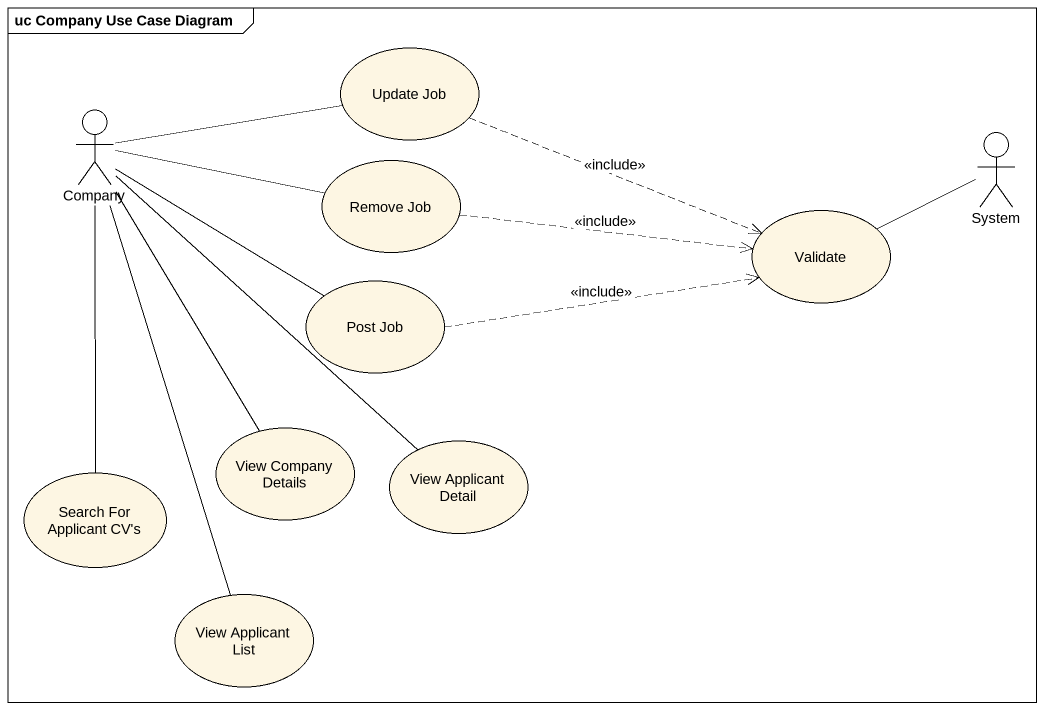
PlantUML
@startuml
mainframe uc Company Use Case Diagram
usecase "Update Job" as Update_Job
actor Company
usecase "Remove Job" as Remove_Job
actor System
usecase Validate
usecase "Post Job" as Post_Job
usecase "Search For Applicant CV's" as Search_For_Applicant_CV_s
usecase "View Company Details" as View_Company_Details
usecase "View Applicant Detail" as View_Applicant_Detail
usecase "View Applicant List" as View_Applicant_List
Update_Job .right.> Validate : <<include>>
Company -right- Update_Job
Company -- Search_For_Applicant_CV_s
Company -- View_Company_Details
Company -- View_Applicant_Detail
Company -- View_Applicant_List
Remove_Job -left- Company
Remove_Job .right.> Validate : <<include>>
Validate -right- System
Post_Job -left- Company
Post_Job .right.> Validate : <<include>>
@enduml
